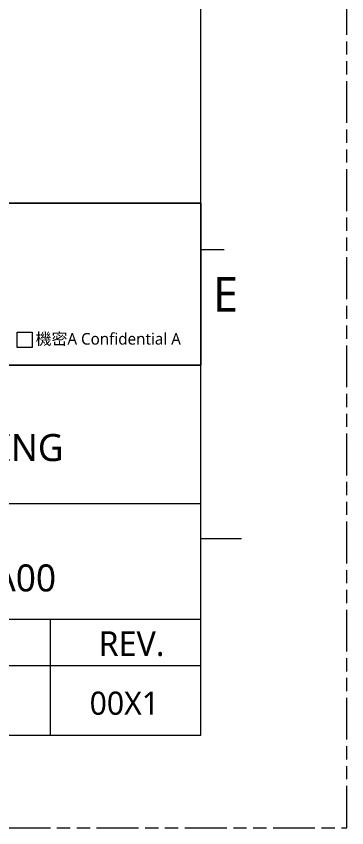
# Model space of a CAD drawing. Extents: x 2864 to 3941, y 2420 to 3182.
# Drawn here: x 3866.2 to 3941.2, y 2420.4 to 2604.6 of the extents above; entities that cross this region are included whole.
import ezdxf

# ---------------------------------------------------------------- set-up
doc = ezdxf.new("R2010")
doc.units = 0
doc.linetypes.add('PHANTOM', pattern=[29.5, 9.5, -1.5, 3, -1.5, 3, -1.5, 9.5])
doc.layers.get('0').update_dxf_attribs({"lineweight": 0})
doc.layers.add('0PAPERF', color=2, linetype='PHANTOM', lineweight=0, plot=False)
doc.layers.add('OUTLINE', color=1, linetype='Continuous')
doc.layers.add('鵬鼎', color=5, linetype='Continuous')
doc.layers.add('備註', color=1, linetype='Continuous', lineweight=0)
doc.styles.get("Standard").update_dxf_attribs({"font": 'SIMPLEX.SHX', "height": 2.7})

msp = doc.modelspace()

# ---------------------------------------------------------------- linework, layer by layer
at = {"lineweight": 0}
for p, q in [((3908.06702, 2441.38617), (3908.06702, 3142.38933)), ((3908.06702, 2551.65633), (3913.31798, 2551.65633)), ((3908.06702, 2486.01933), (3917.2562, 2486.01933)), ((3908.06702, 2467.64097), (3742.66178, 2467.64097)), ((3873.93578, 2441.38617), (3873.93578, 2467.64097)), ((3908.06702, 2457.13905), (3805.6733, 2457.13905)), ((2894.63174, 2441.38617), (3908.06702, 2441.38617))]:
    msp.add_line(p, q, dxfattribs=at)
at = {"color": 0, "lineweight": 0}
for p, q in [((3422.35322, 2562.15825), (3908.06702, 2562.15825)), ((3908.06702, 2525.40153), (3614.01326, 2525.40153)), ((3908.06702, 2493.89577), (3614.01326, 2493.89577))]:
    msp.add_line(p, q, dxfattribs=at)
for p, q in [((3908.06702, 2562.15825), (3742.66178, 2562.15825)), ((3908.06702, 2525.40153), (3908.06702, 2562.15825)), ((3742.66178, 2525.40153), (3908.06702, 2525.40153))]:
    msp.add_line(p, q)
at = {"color": 0}
msp.add_line((3901.29326, 2525.40153), (3614.01326, 2525.40153), dxfattribs=at)
msp.add_lwpolyline([(3614.01326, 2562.15825), (3908.06702, 2562.15825), (3908.06702, 2525.40153), (3614.01326, 2525.40153)], close=True, dxfattribs=at)
at = {"color": 1}
msp.add_lwpolyline([(3866.39217, 2532.86176), (3869.84678, 2532.86176), (3869.84678, 2529.40998), (3866.39217, 2529.40998)], close=True, dxfattribs=at)
at = {"layer": '0PAPERF'}
for p, q in [((3908.06702, 2441.38617), (3908.06702, 3124.92558)), ((2941.45782, 2441.38617), (3908.06702, 2441.38617))]:
    msp.add_line(p, q, dxfattribs=at)
at = {"layer": '備註', "color": 2, "linetype": 'PHANTOM', "lineweight": 0}
for p, q in [((3941.15578, 2420.38233), (3941.15578, 3181.78733)), ((2864.43501, 2420.38233), (3941.15578, 2420.38233))]:
    msp.add_line(p, q, dxfattribs=at)

# ---------------------------------------------------------------- texts
at = {"color": 2, "insert": (3870.6139, 2532.6894), "char_height": 2.6374606, "width": 34.444989, "attachment_point": 1}
msp.add_mtext('{\\fMicrosoft JhengHei|b0|i0|c136|p18;\\C1;機密A Confidential A}', dxfattribs=at)
at = {"color": 0}
for s, insert, char_height, width, attachment_point in [('{\\fMicrosoft JhengHei|b0|i0|c136|p18;PANEL LAYOUT DRAWING}', (3828.36732, 2506.65263), 6.1364691, 358.8655046, 5), ('{\\fMicrosoft JhengHei|b0|i0|c136|p18;\\C256;A12-0000-F0NW0322A00}', (3829.01534, 2477.05772), 6.1364691, 103.6298742, 5), ('{\\fMicrosoft JhengHei|b0|i0|c136|p0;REV.}', (3884.87337, 2464.99573), 5.6087044, 28.5596404, 1)]:
    msp.add_mtext(s, dxfattribs=dict(at, insert=insert, char_height=char_height, width=width, attachment_point=attachment_point))
at = {"layer": 'OUTLINE', "linetype": 'Continuous', "lineweight": 0, "insert": (3882.8461, 2451.28488), "char_height": 5.25, "width": 12.7254831, "attachment_point": 1}
msp.add_mtext('{\\fMicrosoft JhengHei|b0|i0|c136|p0;\\C0;00X1}', dxfattribs=at)
at = {"layer": '鵬鼎', "insert": (3910.79484, 2545.40969), "char_height": 7.87644, "width": 14.8568792, "attachment_point": 1}
msp.add_mtext('{\\fMicrosoft JhengHei|b0|i0|c136|p0;\\C0;E}', dxfattribs=at)

doc.saveas('drawing.dxf')
